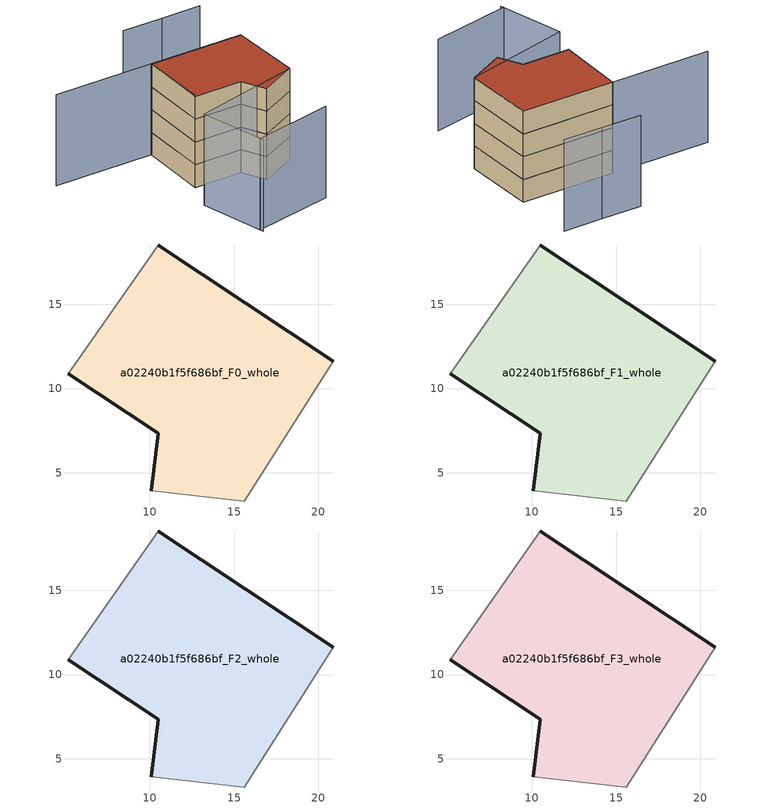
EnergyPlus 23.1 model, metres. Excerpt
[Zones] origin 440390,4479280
a02240b1f5f686bf_F0_whole
 floor ground (EU_floor_Construction): 15.59,3.33 20.88,11.62 10.51,18.51 5.18,10.88 10.51,7.34 10.1,3.94 z0
 wall outside (EU_wall_Construction): 10.51,18.51 20.88,11.62 / 10.1,3.94 10.51,7.34 5.18,10.88 z0:3
 wall adiabatic (EU_wall_Construction): 20.88,11.62 15.59,3.33 10.1,3.94 / 5.18,10.88 10.51,18.51 z0:3
a02240b1f5f686bf_F1_whole
 floor to a02240b1f5f686bf_F0_whole (EU_floor_Construction): 15.59,3.33 20.88,11.62 10.51,18.51 5.18,10.88 10.5,7.34 10.1,3.94 z3
 wall outside (EU_wall_Construction): 10.51,18.51 20.88,11.62 / 10.1,3.94 10.51,7.34 5.18,10.88 z3:6
 wall adiabatic (EU_wall_Construction): 20.88,11.62 15.59,3.33 10.1,3.94 / 5.18,10.88 10.51,18.51 z3:6
a02240b1f5f686bf_F2_whole
 floor to a02240b1f5f686bf_F1_whole (EU_floor_Construction): 15.59,3.33 20.88,11.62 10.51,18.51 5.18,10.88 10.5,7.34 10.1,3.94 z6
 wall outside (EU_wall_Construction): 10.51,18.51 20.88,11.62 / 10.1,3.94 10.51,7.34 5.18,10.88 z6:9
 wall adiabatic (EU_wall_Construction): 20.88,11.62 15.59,3.33 10.1,3.94 / 5.18,10.88 10.51,18.51 z6:9
a02240b1f5f686bf_F3_whole
 floor to a02240b1f5f686bf_F2_whole (EU_floor_Construction): 15.59,3.33 20.88,11.62 10.51,18.51 5.18,10.88 10.5,7.34 10.1,3.94 z9
 wall outside (EU_wall_Construction): 10.51,18.51 20.88,11.62 / 10.1,3.94 10.51,7.34 5.18,10.88 z9:12
 wall adiabatic (EU_wall_Construction): 20.88,11.62 15.59,3.33 10.1,3.94 / 5.18,10.88 10.51,18.51 z9:12
 roof outside (EU_roof_Construction): 20.88,11.62 15.59,3.33 10.1,3.94 10.51,7.34 5.18,10.88 10.51,18.51 z12
shading: -1.26,0.1 8.74,-3.94 / -1.38,-0.31 1.71,8.3 / 1.71,8.3 15.59,3.33 / -0.49,25.84 10.51,18.51 / 10.51,18.51 5.51,11.02 / 25.41,18.61 21.08,21.53 / 21.08,21.53 16.64,24.54 z0:12
[Building]
EU S2 Campaign: North Axis=0; Terrain=City; Solar Distribution=FullExterior
[Site:Location]
Madrid: Latitude=40.5; Longitude=-3.5; Time Zone=1; Elevation=609
[SizingPeriod:WeatherFileDays]
AnnualSizingPeriod: Begin Month=1; Begin Day of Month=1; End Month=12; End Day of Month=31; Day of Week for Start Day=Monday; Use Weather File Daylight Saving Period=No; Use Weather File Rain and Snow Indicators=No
[MATERIAL]
EU_InternalMass_Material: Roughness=MediumRough; Thickness=0.1; Conductivity=1; Density=1800; Specific Heat=900; Thermal Absorptance=0.9; Solar Absorptance=0.7; Visible Absorptance=0.7
[MATERIAL:NOMASS] Roughness=MediumRough; Thermal Absorptance=0.9; Solar Absorptance=0.7; Visible Absorptance=0.7
Name | Thermal Resistance
EU_wall_NoMass | 1.60022
EU_roof_NoMass | 1.57597
EU_floor_NoMass | 0.470652
[CONSTRUCTION]
EU_wall_Construction: EU_wall_NoMass
EU_roof_Construction: EU_roof_NoMass
EU_floor_Construction: EU_floor_NoMass
EU_InternalMass_Construction: EU_InternalMass_Material
[ZONE] Type=1; Multiplier=1; Ceiling Height=autocalculate; Floor Area=autocalculate; Part of Total Floor Area=Yes
Name | Volume
a02240b1f5f686bf_F0_whole | 386.502
a02240b1f5f686bf_F1_whole; a02240b1f5f686bf_F2_whole; a02240b1f5f686bf_F3_whole | 386.501
[INTERNALMASS] Construction=EU_InternalMass_Construction; Surface Area=128.834
Name | Zone or ZoneList
a02240b1f5f686bf_F0_whole_EU_InternalMass | a02240b1f5f686bf_F0_whole
a02240b1f5f686bf_F1_whole_EU_InternalMass | a02240b1f5f686bf_F1_whole
a02240b1f5f686bf_F2_whole_EU_InternalMass | a02240b1f5f686bf_F2_whole
a02240b1f5f686bf_F3_whole_EU_InternalMass | a02240b1f5f686bf_F3_whole
[OTHEREQUIPMENT] Fuel Type=Electricity; Design Level Calculation Method=Watts/Area; Power per Zone Floor Area=1; Fraction Latent=0; Fraction Radiant=0; Fraction Lost=0; Carbon Dioxide Generation Rate=0; EndUse Subcategory=EU_Step8_InternalGains
Name | Zone or ZoneList or Space or SpaceList | Schedule
EU_Step8_InternalGain_a02240b1f5f686bf_F0_whole_f000 | a02240b1f5f686bf_F0_whole | EU_Step8_GainSchedule_a02240b1f5f686bf_F0_whole_f000
EU_Step8_InternalGain_a02240b1f5f686bf_F1_whole_f000 | a02240b1f5f686bf_F1_whole | EU_Step8_GainSchedule_a02240b1f5f686bf_F1_whole_f000
EU_Step8_InternalGain_a02240b1f5f686bf_F2_whole_f000 | a02240b1f5f686bf_F2_whole | EU_Step8_GainSchedule_a02240b1f5f686bf_F2_whole_f000
EU_Step8_InternalGain_a02240b1f5f686bf_F3_whole_f000 | a02240b1f5f686bf_F3_whole | EU_Step8_GainSchedule_a02240b1f5f686bf_F3_whole_f000
[ZONEVENTILATION:DESIGNFLOWRATE] Schedule=EU_AlwaysOn; Design Flow Rate Calculation Method=AirChanges/Hour; Air Changes per Hour=0.480704; Ventilation Type=Natural; Fan Pressure Rise=0; Fan Total Efficiency=1; Constant Term Coefficient=1; Temperature Term Coefficient=0; Velocity Term Coefficient=0; Velocity Squared Term Coefficient=0; Minimum Indoor Temperature=-100; Maximum Indoor Temperature=100; Delta Temperature=-100; Minimum Outdoor Temperature=-100; Maximum Outdoor Temperature=100; Maximum Wind Speed=40
Name | Zone or ZoneList or Space or SpaceList
EU_ConstantAir_a02240b1f5f686bf_F0_whole | a02240b1f5f686bf_F0_whole
EU_ConstantAir_a02240b1f5f686bf_F1_whole | a02240b1f5f686bf_F1_whole
EU_ConstantAir_a02240b1f5f686bf_F2_whole | a02240b1f5f686bf_F2_whole
EU_ConstantAir_a02240b1f5f686bf_F3_whole | a02240b1f5f686bf_F3_whole
[HVACTEMPLATE:THERMOSTAT] Constant Heating Setpoint=20; Constant Cooling Setpoint=50
EU_HeatOnly_a02240b1f5f686bf_F0_whole; EU_HeatOnly_a02240b1f5f686bf_F1_whole; EU_HeatOnly_a02240b1f5f686bf_F2_whole; EU_HeatOnly_a02240b1f5f686bf_F3_whole
[HVACTEMPLATE:ZONE:IDEALLOADSAIRSYSTEM] System Availability Schedule=EU_AlwaysOn; Maximum Heating Supply Air Temperature=50; Minimum Cooling Supply Air Temperature=13; Maximum Heating Supply Air Humidity Ratio=0.0156; Minimum Cooling Supply Air Humidity Ratio=0.0077; Heating Limit=NoLimit; Cooling Limit=NoLimit; Heating Availability Schedule=EU_AlwaysOn; Cooling Availability Schedule=EU_CoolingOff; Dehumidification Control Type=ConstantSensibleHeatRatio; Cooling Sensible Heat Ratio=0.7; Dehumidification Setpoint=60; Humidification Control Type=None; Humidification Setpoint=30; Outdoor Air Method=None; Outdoor Air Flow Rate per Person=0.00944; Outdoor Air Flow Rate per Zone Floor Area=0; Outdoor Air Flow Rate per Zone=0; Demand Controlled Ventilation Type=None; Outdoor Air Economizer Type=NoEconomizer; Heat Recovery Type=None; Sensible Heat Recovery Effectiveness=0.7; Latent Heat Recovery Effectiveness=0.65
Name | Template Thermostat
a02240b1f5f686bf_F0_whole | EU_HeatOnly_a02240b1f5f686bf_F0_whole
a02240b1f5f686bf_F1_whole | EU_HeatOnly_a02240b1f5f686bf_F1_whole
a02240b1f5f686bf_F2_whole | EU_HeatOnly_a02240b1f5f686bf_F2_whole
a02240b1f5f686bf_F3_whole | EU_HeatOnly_a02240b1f5f686bf_F3_whole
[SIZING:ZONE] Zone Cooling Design Supply Air Temperature Input Method=SupplyAirTemperature; Zone Cooling Design Supply Air Temperature=13; Zone Heating Design Supply Air Temperature Input Method=SupplyAirTemperature; Zone Heating Design Supply Air Temperature=50; Zone Cooling Design Supply Air Humidity Ratio=0.008; Zone Heating Design Supply Air Humidity Ratio=0.008; Cooling Design Air Flow Method=DesignDay; Cooling Design Air Flow Rate=0; Cooling Minimum Air Flow per Zone Floor Area=0.000762; Cooling Minimum Air Flow=0; Cooling Minimum Air Flow Fraction=0.2; Heating Design Air Flow Method=DesignDay; Heating Design Air Flow Rate=0; Heating Maximum Air Flow per Zone Floor Area=0.002032; Heating Maximum Air Flow=0.141576; Heating Maximum Air Flow Fraction=0.3; Account for Dedicated Outdoor Air System=No; Dedicated Outdoor Air System Control Strategy=NeutralSupplyAir; Dedicated Outdoor Air Low Setpoint Temperature for Design=autosize; Dedicated Outdoor Air High Setpoint Temperature for Design=autosize; Zone Load Sizing Method=Sensible Load Only No Latent Load; Zone Latent Cooling Design Supply Air Humidity Ratio Input Method=HumidityRatioDifference; Zone Cooling Design Supply Air Humidity Ratio Difference=0.005; Zone Latent Heating Design Supply Air Humidity Ratio Input Method=HumidityRatioDifference; Zone Humidification Design Supply Air Humidity Ratio Difference=0.005
a02240b1f5f686bf_F0_whole; a02240b1f5f686bf_F1_whole; a02240b1f5f686bf_F2_whole; a02240b1f5f686bf_F3_whole
[SCHEDULE:CONSTANT]
Name | Hourly Value
EU_AlwaysOn | 1
EU_CoolingOff | 0
[SCHEDULE:FILE] Column Number=1; Rows to Skip at Top=0; Number of Hours of Data=8760; Column Separator=Comma; Interpolate to Timestep=No; Minutes per Item=60; Adjust Schedule for Daylight Savings=Yes
Name | File
EU_Step8_GainSchedule_a02240b1f5f686bf_F0_whole_f000 | ../../schedules/a02240b1f5f686bf/a02240b1f5f686bf_F0_whole_f000_gain.csv
EU_Step8_GainSchedule_a02240b1f5f686bf_F1_whole_f000 | ../../schedules/a02240b1f5f686bf/a02240b1f5f686bf_F1_whole_f000_gain.csv
EU_Step8_GainSchedule_a02240b1f5f686bf_F2_whole_f000 | ../../schedules/a02240b1f5f686bf/a02240b1f5f686bf_F2_whole_f000_gain.csv
EU_Step8_GainSchedule_a02240b1f5f686bf_F3_whole_f000 | ../../schedules/a02240b1f5f686bf/a02240b1f5f686bf_F3_whole_f000_gain.csv
